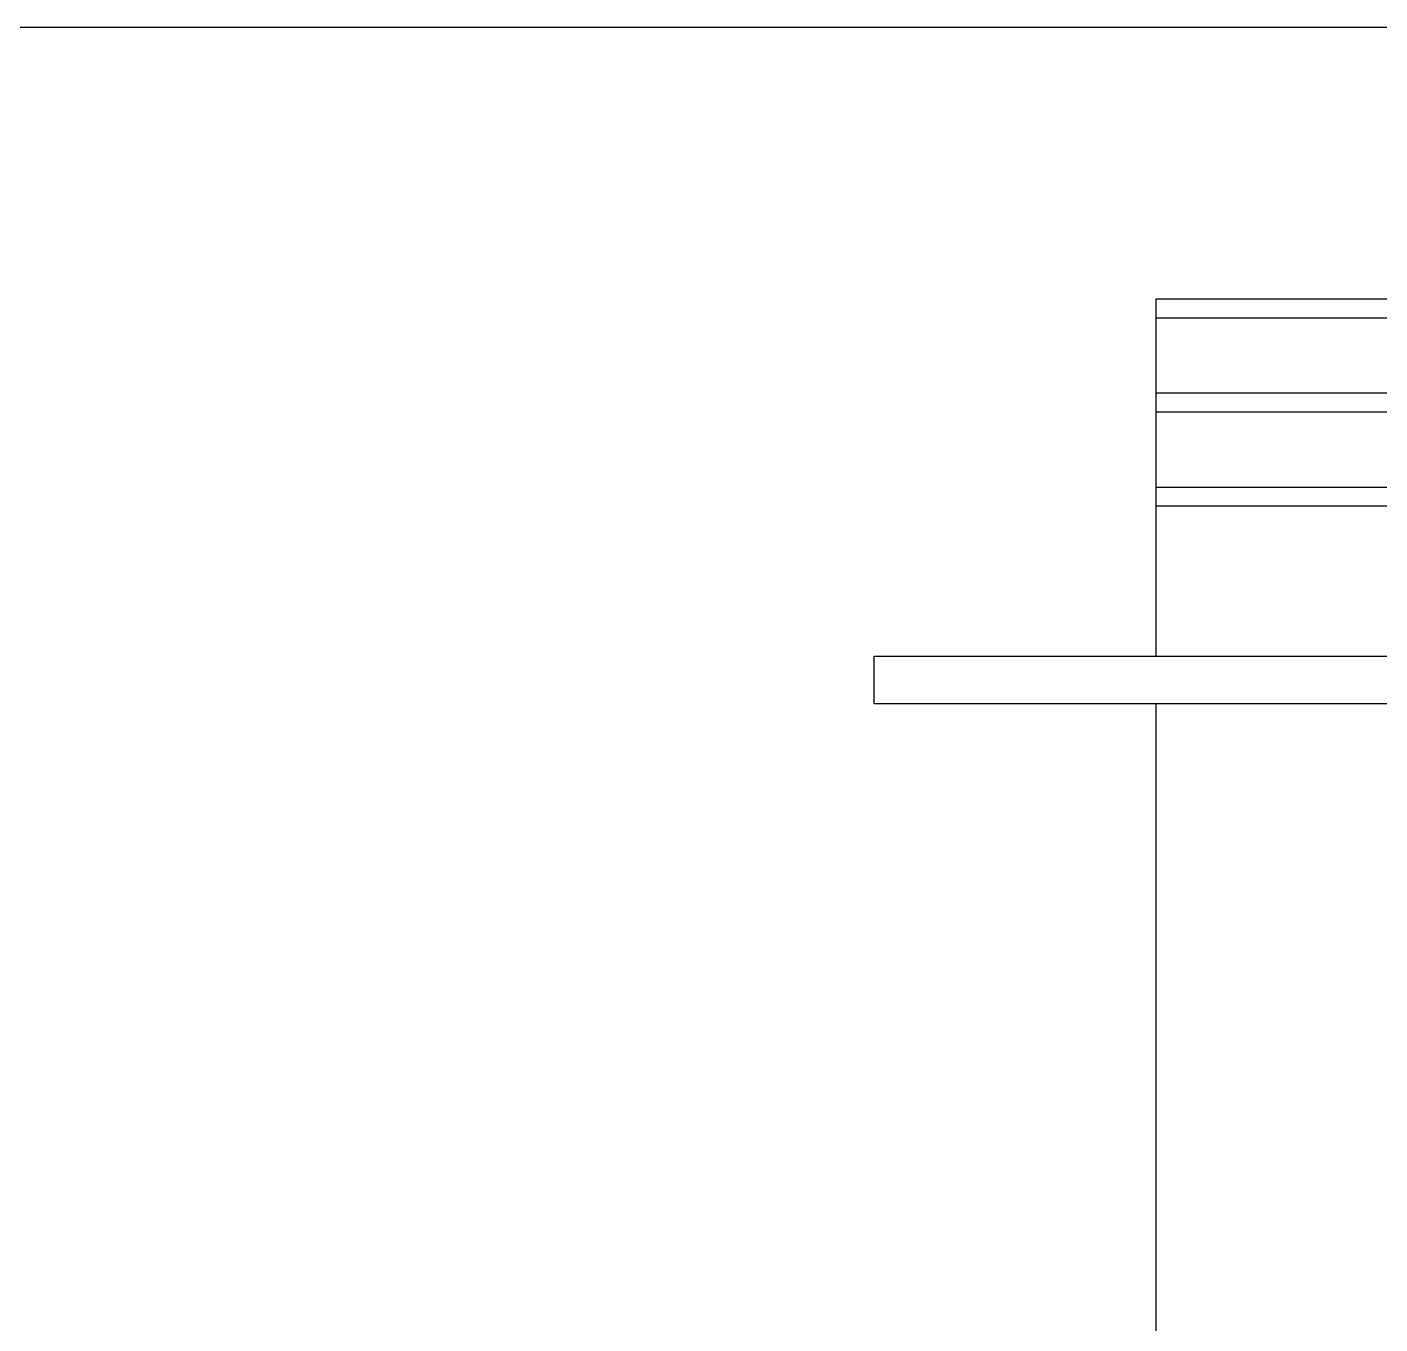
# Model space of a CAD drawing. Header units: inches. Extents: x -5096374 to -5070857, y -3259973 to -3243900.
# Drawn here: x -5081278.5 to -5081134.6, y -3259137.1 to -3258999.2 of the extents above; entities that cross this region are included whole.
import ezdxf

# ---------------------------------------------------------------- set-up
doc = ezdxf.new("R2010")
doc.units = ezdxf.units.IN
doc.header["$LTSCALE"] = 2
doc.header["$MEASUREMENT"] = 0
doc.layers.get('0').update_dxf_attribs({"linetype": 'CONTINUOUS'})

msp = doc.modelspace()

# ---------------------------------------------------------------- linework, layer by layer
at = {"ltscale": 0.5}
for p, q in [((-5081158.43, -3259028.1), (-5080996.31, -3259028.1)), ((-5081158.43, -3259066.1), (-5081158.43, -3259028.1)), ((-5081158.43, -3259030.1), (-5080996.31, -3259030.1)), ((-5081158.43, -3259038.1), (-5080996.31, -3259038.1)), ((-5081158.43, -3259040.1), (-5080996.31, -3259040.1)), ((-5081158.43, -3259048.1), (-5080996.31, -3259048.1)), ((-5081158.43, -3259050.1), (-5080996.31, -3259050.1)), ((-5081188.43, -3259066.1), (-5080996.31, -3259066.1)), ((-5081188.43, -3259071.1), (-5081188.43, -3259066.1)), ((-5081188.43, -3259071.1), (-5080996.31, -3259071.1)), ((-5081158.43, -3259178.1), (-5081158.43, -3259071.1))]:
    msp.add_line(p, q, dxfattribs=at)
msp.add_lwpolyline([(-5081464.67, -3258999.2), (-5077759.7, -3258999.2), (-5077759.7, -3259596.63), (-5081464.67, -3259596.63)], close=True, dxfattribs=at)

doc.saveas('drawing.dxf')
